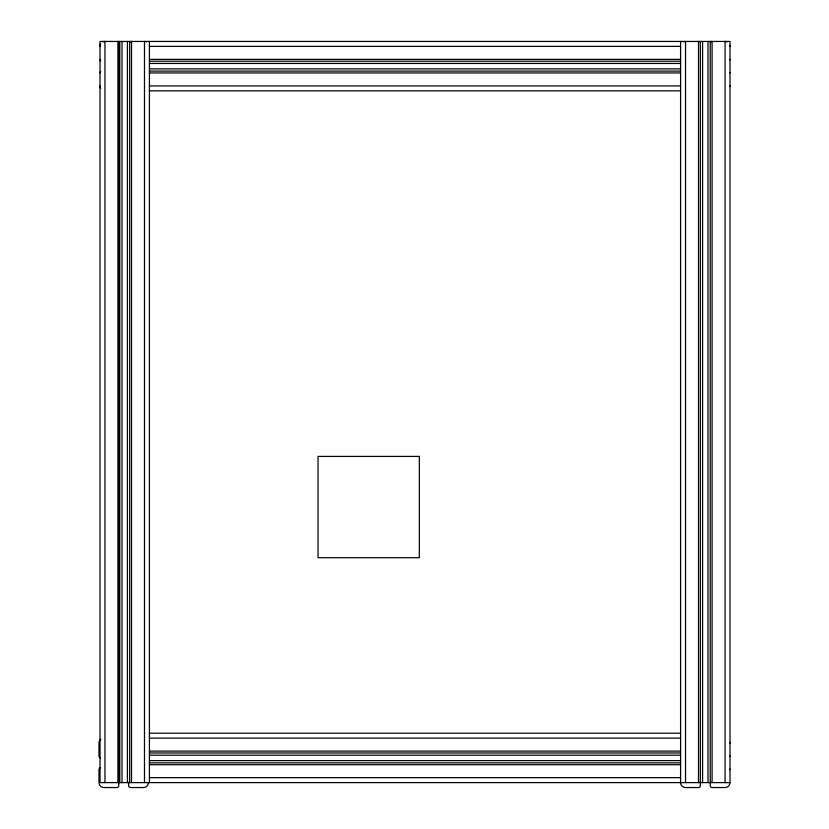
<?xml version="1.0" encoding="UTF-8"?>
<svg xmlns="http://www.w3.org/2000/svg" width="829" height="829" viewBox="0 0 829 829"><rect width="100%" height="100%" fill="white"/><g stroke="black" fill="none" stroke-linecap="round" stroke-linejoin="round"><path stroke-width="1.24" d="M149.427 46.393L680.588 46.393M149.427 59.356L680.588 59.356M149.427 61.211L680.588 61.211M149.427 63.45L680.588 63.45M149.427 68.869L680.588 68.869M149.427 71.097L680.588 71.097M149.427 72.952L680.588 72.952M149.427 85.915L680.588 85.915M149.427 90.858L680.588 90.858M149.427 733.199L680.588 733.199M149.427 738.142L680.588 738.142M149.427 751.105L680.588 751.105M149.427 752.96L680.588 752.96M149.427 755.198L680.588 755.198M149.427 760.607L680.588 760.607M149.427 762.846L680.588 762.846M149.427 764.701L680.588 764.701M149.427 777.664L680.588 777.664M730.007 782.607L100.019 782.607L100.019 41.45L730.007 41.45L730.007 782.607A4.943 4.943 0 0 1 725.064 787.55L712.09 787.55A1.855 1.855 0 0 1 710.235 785.695L710.235 783.229A1.233 1.233 0 0 1 710.857 782.161M725.064 782.607L725.064 41.45A4.943 4.943 0 0 1 726.95 41.823M712.09 782.607L712.09 41.45A1.855 1.855 0 0 0 710.961 41.833M710.235 41.45L710.235 782.607M708.007 41.45L708.007 782.607M702.588 41.45L702.588 782.607M700.36 41.45L700.36 782.607M698.505 782.607L698.505 41.45A1.855 1.855 0 0 1 699.635 41.833M685.531 782.607L685.531 41.45A4.943 4.943 0 0 0 683.645 41.823M680.588 41.45L680.588 782.607A4.943 4.943 0 0 0 685.531 787.55L698.505 787.55A1.855 1.855 0 0 0 700.36 785.695L700.36 783.229A1.233 1.233 0 0 0 699.738 782.161M149.427 41.45L149.427 782.607M144.484 782.607L144.484 41.45A4.943 4.943 0 0 1 146.381 41.823M131.521 782.607L131.521 41.45A1.855 1.855 0 0 0 130.391 41.833M129.666 41.45L129.666 782.607M127.428 41.45L127.428 782.607M122.018 41.45L122.018 782.607M119.78 41.45L119.78 782.607M119.065 41.45L119.065 782.607M117.925 782.607L117.925 41.45A1.855 1.855 0 0 1 119.055 41.833M104.962 782.607L104.962 41.45A4.943 4.943 0 0 0 103.065 41.823M729.966 45.75A4.943 4.943 0 0 1 730.007 46.393M100.019 46.393A4.943 4.943 0 0 1 100.682 43.916M148.412 782.607A4.943 4.943 0 0 1 143.469 787.55L130.495 787.55A1.855 1.855 0 0 1 128.64 785.695L128.64 783.229A1.233 1.233 0 0 1 129.262 782.161M118.143 782.161A1.233 1.233 0 0 1 118.765 783.229L118.765 785.695A1.855 1.855 0 0 1 116.91 787.55L103.936 787.55A4.943 4.943 0 0 1 98.993 782.607L98.993 769.644A1.855 1.855 0 0 1 100.61 767.799M100.61 757.893A1.855 1.855 0 0 1 98.993 756.048L98.993 743.085A4.943 4.943 0 0 1 100.931 739.157M729.966 742.432A4.943 4.943 0 0 1 730.007 743.085M730.007 756.048A1.855 1.855 0 0 1 729.945 756.535M729.945 769.157A1.855 1.855 0 0 1 730.007 769.644M730.007 59.356A1.855 1.855 0 0 1 729.945 59.843M729.945 72.465A1.855 1.855 0 0 1 730.007 72.952M730.007 85.915A4.943 4.943 0 0 1 729.966 86.568M100.682 88.392A4.943 4.943 0 0 1 100.019 85.915M100.019 72.952A1.855 1.855 0 0 1 100.744 71.481M100.744 60.828A1.855 1.855 0 0 1 100.019 59.356M419.329 456.416L318.035 456.416L318.035 557.699L419.329 557.699L419.329 456.416"/></g></svg>
